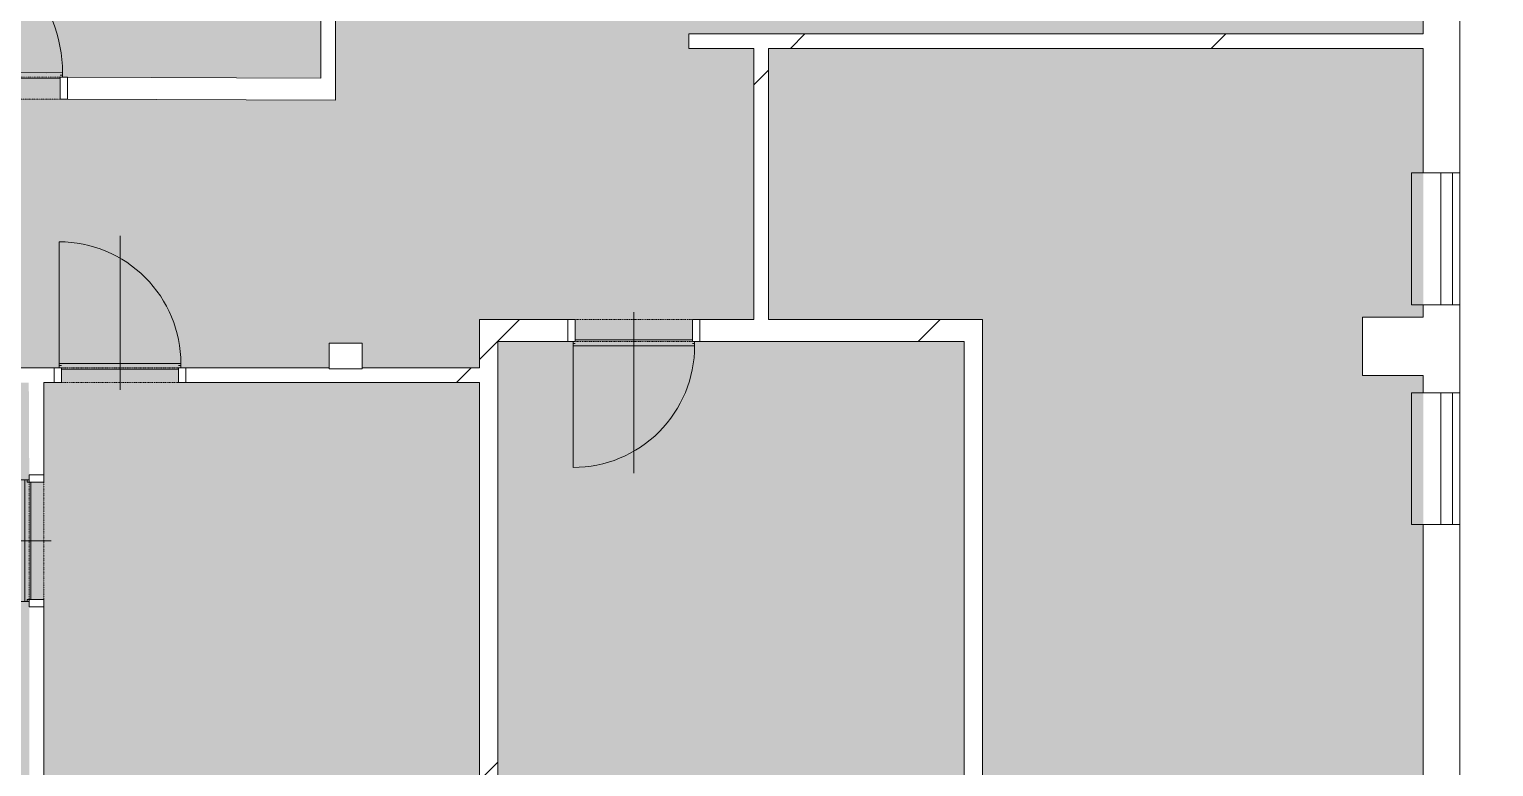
# Model space of a CAD drawing. Header units: millimetres. Extents: x 46521 to 262603, y -45352 to 20466.
# Drawn here: x 160396 to 170399, y -25434 to -20402 of the extents above; entities that cross this region are included whole.
import ezdxf

# ---------------------------------------------------------------- set-up
doc = ezdxf.new("R2010")
doc.units = ezdxf.units.MM
doc.linetypes.add('Čerchovaná se dvěma tečkami', pattern=[2.59, 1, -0.53, 0, -0.53, 0, -0.53])
for name, color, linetype, lineweight in [('A-DETL-GENF', 92, 'Continuous', 13), ('A-DETL-THIN', 151, 'Continuous', 13), ('A-DOOR', 31, 'Continuous', 13), ('A-DOOR-FRAM', 31, 'Continuous', 9), ('A-GENM', 13, 'Continuous', 13), ('A-GLAZ', 151, 'Continuous', 13), ('A-WALL', 113, 'Continuous', 13), ('A-WALL-PATT', 111, 'Continuous', 9), ('S-COLS', 52, 'Continuous', 13)]:
    doc.layers.add(name, color=color, linetype=linetype, lineweight=lineweight)
pattern_1 = [(44.99999999999995, (128653.1955600502, 0), (-7184.204896855316, 7184.204896855329), []), (44.99999999999995, (131526.8775187923, -2.501110429875553e-12), (-7184.204896855316, 7184.204896855329), []), (44.99999999999995, (137274.2414362765, -7.275957614183426e-12), (-4310.522938113185, 10057.88685559745), [4064, -2032, 67.056, -1964.944])]

# ---------------------------------------------------------------- blocks, each defined once
blk = doc.blocks.new('DVERE_1k_oblozka - DD03_01_800x1970_koupelna-V73-Mapka _ závislý 15')
at = {"layer": 'A-DOOR', "lineweight": 9}
for p, q in [((-8.243114524297823e-12, 102.852145539523), (-8.243114524297823e-12, -947.1478544624168)), ((-450.0000000000115, 52.85214553952363), (-400.0000000000073, 52.85214553952363)), ((-450.0000000000115, -47.14785446047636), (-450.0000000000115, 52.85214553952363)), ((-400.0000000000073, 52.85214553952363), (-400.0000000000073, -47.14785446047636)), ((400.0000000000272, 52.85214553952363), (449.9999999999949, 52.85214553952363)), ((400.0000000000272, -47.14785446047636), (400.0000000000272, 52.85214553952363)), ((449.9999999999949, 52.85214553952363), (449.9999999999949, -47.14785446047636)), ((-400.0000000000073, -47.14785446047636), (-450.0000000000115, -47.14785446047636)), ((-415.0000000000126, -47.14785446046244), (-415.0000000000126, -907.1478544614571)), ((-415.0000000000127, -62.14785446145674), (-400.0000000000072, -62.14785446145292)), ((-415.0000000000127, -77.1478544614576), (-415.0000000000127, -62.14785446145674)), ((414.9999999999925, -77.14785446145554), (-415.0000000000127, -77.1478544614576)), ((-400.0000000000072, -37.14785446145657), (399.9999999999926, -37.14785446145657)), ((-400.0000000000072, -62.14785446145292), (-400.0000000000072, -50.56093658062471)), ((304.9999999999924, -77.14785446145657), (-305.0000000000132, -77.14785446145657)), ((449.9999999999949, -47.14785446047636), (400.0000000000272, -47.14785446047636)), ((399.9999999999926, -50.56093658062614), (399.9999999999926, -62.14785446145559)), ((399.9999999999926, -62.14785446145559), (414.9999999999925, -62.14785446145535)), ((414.9999999999925, -77.1478544614507), (414.9999999999925, -47.14785446045946)), ((414.9999999999925, -62.14785446145535), (414.9999999999925, -77.14785446145554))]:
    blk.add_line(p, q, dxfattribs=at)
at = {"layer": 'A-DOOR', "linetype": 'Čerchovaná se dvěma tečkami', "lineweight": 9}
for p, q in [((-400.0000000000073, 52.85214553952363), (400.0000000000272, 52.85214553952363)), ((-400.0000000000073, -47.14785446143858), (400.0000000000272, -47.14785446143858))]:
    blk.add_line(p, q, dxfattribs=at)
at = {"layer": 'A-DOOR', "lineweight": 9}
blk.add_arc((-415.0000000000139, -77.1478544614507), 830.0000000000061, 269.9999999999997, 4.452776554048924e-14, dxfattribs=at)
at = {"layer": 'A-DOOR-FRAM'}
for p, q in [((-450.0000000000115, 52.8521455395237), (-400.0000000000073, 52.8521455395237)), ((-400.0000000000073, 52.85214553952363), (-400.0000000000073, -47.14785446143858)), ((400.0000000000272, -47.14785446143858), (400.0000000000272, 52.85214553952363)), ((449.9999999999949, 52.85214553952363), (400.0000000000272, 52.85214553952363)), ((-400.0000000000073, -47.14785446143858), (-450.0000000000115, -47.14785446143858)), ((400.0000000000272, -47.14785446143858), (449.9999999999949, -47.14785446143858))]:
    blk.add_line(p, q, dxfattribs=at)
blk = doc.blocks.new('DVERE_1k_oblozka - DD03_01_800x1970_koupelna-1549494-Mapka _ závislý 15')
at = {"layer": 'A-DOOR', "lineweight": 9}
for p, q in [((-8.243114524297823e-12, 127.8521455395238), (-8.243114524297823e-12, -972.1478544614405)), ((-450.0000000000115, 77.85214553952365), (-400.0000000000073, 77.85214553952365)), ((-450.0000000000115, -72.14785446047637), (-450.0000000000115, 77.85214553952365)), ((-400.0000000000073, 77.85214553952365), (-400.0000000000073, -72.14785446047637)), ((400.0000000000273, 77.85214553952363), (449.9999999999949, 77.85214553952363)), ((400.0000000000273, -72.14785446047637), (400.0000000000273, 77.85214553952363)), ((449.9999999999949, 77.85214553952363), (449.9999999999949, -72.14785446047637)), ((-400.0000000000073, -72.14785446047637), (-450.0000000000115, -72.14785446047637)), ((-415.0000000000126, -72.14785446046244), (-415.0000000000126, -932.1478544604811)), ((-415.0000000000139, -87.14785446047946), (-400.000000000007, -87.1478544604767)), ((-415.000000000014, -102.14785446048), (-415.0000000000139, -87.14785446047946)), ((-400.000000000007, -62.14785446048123), (399.9999999999911, -62.14785446048123)), ((449.9999999999949, -72.14785446047637), (400.0000000000273, -72.14785446047637)), ((399.9999999999911, -87.14785446047671), (414.9999999999928, -87.14785446047742)), ((414.9999999999928, -102.1478544604744), (414.9999999999928, -72.14785446045946)), ((414.9999999999928, -87.14785446047742), (414.9999999999928, -102.1478544604779)), ((414.9999999999928, -102.1478544604779), (-415.000000000014, -102.14785446048)), ((304.9999999999927, -102.147854460479), (-305.000000000013, -102.147854460479))]:
    blk.add_line(p, q, dxfattribs=at)
at = {"layer": 'A-DOOR', "linetype": 'Čerchovaná se dvěma tečkami', "lineweight": 9}
for p, q in [((-400.0000000000073, 77.85214553952363), (400.0000000000273, 77.85214553952363)), ((-400.0000000000073, -72.14785446046095), (400.0000000000273, -72.14785446046095))]:
    blk.add_line(p, q, dxfattribs=at)
at = {"layer": 'A-DOOR', "lineweight": 9}
blk.add_arc((-415.0000000000139, -102.1478544604744), 830.000000000006, 269.9999999999997, 4.452776554048924e-14, dxfattribs=at)
at = {"layer": 'A-DOOR-FRAM'}
for p, q in [((-450.0000000000115, 77.85214553952369), (-400.0000000000073, 77.85214553952369)), ((-400.0000000000073, 77.85214553952363), (-400.0000000000073, -72.14785446046095)), ((400.0000000000273, -72.14785446046095), (400.0000000000273, 77.85214553952363)), ((449.9999999999949, 77.85214553952363), (400.0000000000273, 77.85214553952363)), ((-400.0000000000073, -72.14785446046095), (-450.0000000000115, -72.14785446046095)), ((400.0000000000273, -72.14785446046095), (449.9999999999949, -72.14785446046095))]:
    blk.add_line(p, q, dxfattribs=at)
blk = doc.blocks.new('OKNO_1k_nadsvetlik - OKNO_1k_nadsvetlik_900 x 1850-V116-Mapka _ závislý 15')
at = {"layer": 'A-GLAZ', "lineweight": 9}
for p, q in [((-450.0000000000076, 126.0000000009682), (449.9999999999921, 126.0000000009653)), ((-450.0000000000077, 75.0000000009684), (-450.0000000000076, 126.0000000009682)), ((449.9999999999921, 126.0000000009653), (449.999999999992, 75.00000000096549)), ((449.999999999992, 75.00000000096549), (-450.0000000000077, 75.0000000009684)), ((-450.0000000000076, 75.0000000009684), (449.9999999999919, 75.00000000096549)), ((-450.0000000000079, -4.999999999031153), (-450.0000000000076, 75.0000000009684)), ((449.9999999999923, 75.00000000096549), (449.999999999992, -4.999999999034062)), ((449.9999999999916, -4.999999999034062), (-450.0000000000079, -4.999999999031153))]:
    blk.add_line(p, q, dxfattribs=at)
blk = doc.blocks.new('parapet s nosem_vnitní - parapet s nosem_vnitní-V80-Mapka _ závislý 15')
at = {"layer": 'A-GENM', "lineweight": 9}
for p, q in [((-449.9999999999999, -189.9999999999996), (-449.9999999999999, 0)), ((449.9999999999999, 0), (449.9999999999999, -189.9999999999996)), ((-449.9999999999999, -189.9999999999996), (-449.9999999999999, -199.9999999999995)), ((-449.9999999999324, -200.0000000000931), (450.0000000002096, -200.0000000000931)), ((-449.9999999999999, -199.9999999999995), (449.9999999999999, -199.9999999999995)), ((449.9999999999999, -199.9999999999995), (449.9999999999999, -189.9999999999995))]:
    blk.add_line(p, q, dxfattribs=at)
blk = doc.blocks.new('DVERE_1k_oblozka - DD03_01_900x1970_koupelna-1549503-Mapka _ závislý 15')
at = {"layer": 'A-DOOR', "lineweight": 9}
for p, q in [((-465.0000000000122, 72.14785446046244), (-465.0000000000122, 1032.147854460481)), ((-8.243114524297823e-12, -127.8521455395258), (-8.243114524297823e-12, 1072.147854460462)), ((464.9999999999919, 102.1478544604778), (-465.0000000000129, 102.1478544604801)), ((-465.0000000000129, 102.1478544604801), (-465.0000000000129, 87.14785446047927)), ((354.999999999992, 102.147854460479), (-355.0000000000119, 102.147854460479)), ((464.9999999999919, 87.14785446047765), (464.9999999999919, 102.1478544604778)), ((464.9999999999919, 102.1478544604759), (464.9999999999919, 72.14785446045943)), ((-450.0000000000065, 72.14785446047637), (-500.0000000000132, 72.14785446047637)), ((-500.0000000000132, 72.14785446047637), (-500.0000000000132, -77.85214553952365)), ((-465.0000000000129, 87.14785446047927), (-450.0000000000066, 87.14785446047536)), ((-450.0000000000065, -77.85214553952365), (-450.0000000000065, 72.14785446047637)), ((-450.0000000000066, 62.14785446048123), (449.9999999999913, 62.14785446048123)), ((449.9999999999914, 87.14785446047803), (464.9999999999919, 87.14785446047765)), ((499.9999999999962, 72.14785446047637), (450.0000000000258, 72.14785446047637)), ((450.0000000000258, 72.14785446047637), (450.0000000000258, -77.85214553952363)), ((499.9999999999962, -77.85214553952363), (499.9999999999962, 72.14785446047637)), ((-500.0000000000132, -77.85214553952365), (-450.0000000000065, -77.85214553952365)), ((450.0000000000258, -77.85214553952363), (499.9999999999962, -77.85214553952363))]:
    blk.add_line(p, q, dxfattribs=at)
at = {"layer": 'A-DOOR', "linetype": 'Čerchovaná se dvěma tečkami', "lineweight": 9}
for p, q in [((-450.0000000000065, 72.14785446046095), (450.0000000000258, 72.14785446046095)), ((-450.0000000000065, -77.85214553952363), (450.0000000000258, -77.85214553952363))]:
    blk.add_line(p, q, dxfattribs=at)
at = {"layer": 'A-DOOR', "lineweight": 9}
blk.add_arc((-465.0000000000137, 102.1478544604759), 930.0000000000063, 359.9999999999996, 89.99999999999994, dxfattribs=at)
at = {"layer": 'A-DOOR-FRAM'}
for p, q in [((-450.0000000000065, 72.14785446046095), (-500.0000000000107, 72.14785446046095)), ((-450.0000000000065, -77.85214553952363), (-450.0000000000065, 72.14785446046095)), ((450.0000000000258, 72.14785446046095), (450.0000000000258, -77.85214553952363)), ((450.0000000000258, 72.14785446046095), (499.9999999999938, 72.14785446046095)), ((-500.0000000000107, -77.85214553952369), (-450.0000000000065, -77.85214553952369)), ((499.9999999999938, -77.85214553952363), (450.0000000000258, -77.85214553952363))]:
    blk.add_line(p, q, dxfattribs=at)
blk = doc.blocks.new('DVERE_1k_oblozka - DD03_01_800x1970_koupelna-1549498-Mapka _ závislý 15')
at = {"layer": 'A-DOOR', "lineweight": 9}
for p, q in [((-415.0000000000126, 47.14785446046244), (-415.0000000000126, 907.1478544614571)), ((-8.243114524297823e-12, -102.852145539523), (-8.243114524297823e-12, 947.1478544624168)), ((-400.0000000000073, 47.14785446047636), (-450.0000000000115, 47.14785446047636)), ((-450.0000000000115, 47.14785446047636), (-450.0000000000115, -52.85214553952363)), ((414.9999999999925, 77.14785446145554), (-415.0000000000127, 77.1478544614576)), ((-415.0000000000127, 77.1478544614576), (-415.0000000000127, 62.14785446145674)), ((-415.0000000000127, 62.14785446145674), (-400.0000000000072, 62.14785446145292)), ((-400.0000000000073, -52.85214553952363), (-400.0000000000073, 47.14785446047636)), ((-400.0000000000072, 37.14785446145657), (399.9999999999926, 37.14785446145657)), ((304.9999999999924, 77.14785446145657), (-305.0000000000132, 77.14785446145657)), ((399.9999999999926, 62.14785446145559), (414.9999999999925, 62.14785446145535)), ((449.9999999999949, 47.14785446047636), (400.0000000000272, 47.14785446047636)), ((400.0000000000272, 47.14785446047636), (400.0000000000272, -52.85214553952363)), ((414.9999999999925, 62.14785446145535), (414.9999999999925, 77.14785446145554)), ((414.9999999999925, 77.1478544614507), (414.9999999999925, 47.14785446045946)), ((449.9999999999949, -52.85214553952363), (449.9999999999949, 47.14785446047636)), ((-450.0000000000115, -52.85214553952363), (-400.0000000000073, -52.85214553952363)), ((400.0000000000272, -52.85214553952363), (449.9999999999949, -52.85214553952363))]:
    blk.add_line(p, q, dxfattribs=at)
at = {"layer": 'A-DOOR', "linetype": 'Čerchovaná se dvěma tečkami', "lineweight": 9}
for p, q in [((-400.0000000000073, 47.14785446143858), (400.0000000000272, 47.14785446143858)), ((-400.0000000000073, -52.85214553952363), (400.0000000000272, -52.85214553952363))]:
    blk.add_line(p, q, dxfattribs=at)
at = {"layer": 'A-DOOR', "lineweight": 9}
blk.add_arc((-415.0000000000139, 77.1478544614507), 830.0000000000074, 359.9999999999996, 89.99999999999994, dxfattribs=at)
at = {"layer": 'A-DOOR-FRAM'}
for p, q in [((-400.0000000000073, 47.14785446143858), (-450.0000000000115, 47.14785446143858)), ((-400.0000000000073, -52.85214553952363), (-400.0000000000073, 47.14785446143858)), ((400.0000000000272, 47.14785446143858), (400.0000000000272, -52.85214553952363)), ((400.0000000000272, 47.14785446143858), (449.9999999999949, 47.14785446143858)), ((-450.0000000000115, -52.8521455395237), (-400.0000000000073, -52.8521455395237)), ((449.9999999999949, -52.85214553952363), (400.0000000000272, -52.85214553952363))]:
    blk.add_line(p, q, dxfattribs=at)
blk = doc.blocks.new('Betonový pravoúhlý sloup - 170 x 230mm-1927147-Mapka _ závislý 15')
at = {"layer": 'S-COLS', "lineweight": 9}
h = blk.add_hatch(dxfattribs=at)
h.set_pattern_fill('FP_83', color=256, style=0, pattern_type=2)
h.set_pattern_definition([(135, (-22632.272, -33903.288), (-7184.204896855324, -7184.204896855323), []), (135, (-22632.272, -31029.606), (-7184.204896855324, -7184.204896855323), []), (135, (-22632.272, -25282.242), (-10057.88685559745, -4310.522938113194), [4064, -2032, 67.056, -1964.944])])
h.paths.add_polyline_path([(-87.49999999976353, -112.4999999997752), (87.50000000031797, -112.4999999997752), (87.50000000031797, 112.4999999997752), (-87.49999999976353, 112.4999999997752)])
for p, q in [((87.49999999999983, 112.5), (-87.50000000000014, 112.5)), ((-87.50000000000014, 112.5), (-87.50000000000014, -112.4999999999999)), ((87.49999999999983, -112.4999999999999), (87.49999999999983, 112.5)), ((-87.50000000000014, -112.4999999999999), (87.49999999999983, -112.4999999999999))]:
    blk.add_line(p, q, dxfattribs=at)

msp = doc.modelspace()

# ---------------------------------------------------------------- hatches: boundary and pattern name
at = {"layer": 'A-DETL-GENF', "lineweight": 9}
h = msp.add_hatch(color=1, dxfattribs=at)
h.paths.add_polyline_path([(127367.7852682724, -28962.33808292746), (127367.7852682724, -27933.80745701785), (127197.7852682725, -27933.80745701785), (127197.7852682725, -28962.33808292746)])
h.paths.add_polyline_path([(139722.7852682723, -28962.33808292746), (139722.7852682723, -27933.80745701812), (133462.7852682725, -27933.80745701812), (133462.7852682725, -27115.52567511887), (133602.7852682721, -27115.52567511887), (133602.7852682721, -26157.52567511912), (127447.7852682724, -26157.52567511912), (127447.7852682724, -27299.99999999996), (127902.7852682722, -27299.99999999996), (127902.7852682722, -27933.80745701785), (127617.7852682722, -27933.80745701785), (127617.7852682722, -28962.33808292746), (135744.6514298184, -28962.33808292746)])
h.paths.add_polyline_path([(145412.5391093576, -28962.33808292746), (145412.5391093576, -27933.80745701812), (140022.7852682724, -27933.80745701812), (140022.7852682724, -28962.33808292746), (143960.7910787601, -28962.33808292746)])
h.paths.add_polyline_path([(173695.2877640305, -17205.76203952954), (173695.2877640305, -17200.76203952959), (173395.2877640304, -17205.76203952954)])
h.paths.add_polyline_path([(171007.2877640303, -17205.76203952954), (171007.2877640303, -17520.76203952966), (170687.2877640306, -17520.76203952966), (170687.2877640306, -17205.76203952954)])
h.paths.add_polyline_path([(168132.7124709651, -10581.49809693276), (168132.7124709651, -10577.09508239218), (167732.7124709651, -10577.09508239218)])
h.paths.add_polyline_path([(155257.9830960548, -28812.50298952008), (157501.9514446478, -28812.50298952008), (157501.9514446478, -28417.50298952012), (157901.9514446477, -28417.50298952012), (157901.9514446477, -28812.50298952008), (160396.4834587636, -28812.50298952008), (160396.4834587636, -24292.50298952014), (160496.4834587636, -24292.50298952014), (160496.4834587636, -28812.50298952008), (163496.4834587633, -28812.50298952008), (163496.4834587633, -28277.50298952022), (163596.4834587637, -28277.50298952022), (163596.4834587637, -27406.73695589922), (163471.4834587633, -27406.73695589922), (163471.4834587633, -22812.50298952034), (161416.4834587635, -22812.50298952034), (161416.4834587635, -22712.50298952029), (162443.9834587639, -22712.50298952029), (162443.9834587639, -22544.77228773119), (162668.9834587634, -22544.77228773119), (162668.9834587634, -22712.50298952029), (163471.4834587633, -22712.50298952029), (163471.4834587633, -22382.27228773111), (164125.7632492191, -22382.27228773111), (164125.7632492191, -22532.27228773118), (163596.4834587637, -22532.27228773118), (163596.4834587637, -27156.7369558991), (166781.4834587637, -27156.7369558991), (166781.4834587637, -22532.27228773118), (164925.7632492186, -22532.27228773118), (164925.7632492186, -22382.27228773111), (165345.7632492189, -22382.27228773111), (165345.7632492189, -20532.27228773108), (164901.7847680118, -20532.27228773108), (164901.7847680118, -20432.27228773104), (169916.784768012, -20432.27228773104), (169916.784768012, -19232.27228773131), (169556.7847680119, -19232.27228773131), (169556.7847680119, -19132.27228773099), (170166.7847680118, -19132.27228773099), (170166.7847680118, -19579.61906238324), (172306.7847680118, -19579.61906238324), (172306.7847680118, -19829.61906238308), (173106.7847680117, -19829.61906238308), (173106.7847680117, -19579.61906238324), (175246.7847680119, -19579.61906238324), (175246.7847680119, -19829.61906238308), (176146.7847680118, -19829.61906238308), (176146.7847680118, -19579.61906238324), (177390.2877640306, -19579.61906238324), (177390.2877640306, -17452.40637116136), (177011.9543827691, -17455.70790780398), (177009.7732232848, -17205.76203952954), (176442.7877640306, -17205.76203952954), (176442.7877640306, -17500.76203952959), (176142.7877640304, -17500.76203952959), (176142.7877640304, -17205.76203952954), (173695.2877640305, -17205.76203952954), (173695.2877640305, -17500.76203952959), (173395.2877640304, -17500.76203952959), (173395.2877640304, -17205.76203952954), (170121.7847680121, -17205.76203952954), (170121.7847680121, -17957.10222622796), (168290.6300415454, -17957.10222622796), (168290.6300415454, -17269.72468493755), (167152.7124709652, -17269.72468493755), (167152.7124709652, -17944.72468493758), (167052.7124709652, -17944.72468493758), (167052.7124709652, -17169.7246849375), (167582.7124709651, -17169.7246849375), (167582.7124709651, -13702.09508239225), (167732.7124709651, -13702.09508239225), (167732.7124709651, -16585.76203952961), (168132.7124709651, -16585.76203952961), (168132.7124709651, -16955.76203952956), (169444.8995458204, -16955.76203952956), (169383.4435573897, -12682.42484633946), (168502.7219554545, -12686.34794024625), (168502.2508241579, -12586.58517853175), (169402.790113605, -12582.33236680508), (169383.4435573897, -10573.02474695985), (168132.7124709651, -10584.20798399497), (168132.7124709651, -10977.09508239223), (167732.7124709651, -10977.09508239223), (167732.7124709651, -12590.21933616471), (167902.2646412403, -12590.92771365203), (167902.257514695, -12689.41977198637), (167732.7124709651, -12690.92882875379), (167732.7124709651, -12902.09508239216), (167582.7124709651, -12902.09508239216), (167582.7124709651, -12690.92882875379), (167193.5242093074, -12690.92882875379), (167193.0606424617, -12592.76785087317), (167582.7124709651, -12590.21933616471), (167582.7124709651, -10585.22419164315), (167412.5286009918, -10577.09508239218), (167411.3720602261, -10406.38084388323), (167361.275908625, -10392.35750014669), (167360.8989882534, -10372.09508239214), (165711.1007720404, -10372.09508239214), (165710.9368518092, -10417.90081231139), (165661.4122185435, -10418.23632771858), (165662.6316397378, -10598.2321971497), (165231.8154612721, -10622.09508239226), (165263.6137139837, -12601.87969598591), (165717.0798140126, -12599.73819480932), (165717.5520604044, -12699.73707971986), (165263.6137139837, -12701.88081108781), (165333.4886180845, -17272.09508239217), (163868.4032113479, -17272.09508239217), (163868.4032113479, -17972.09508239222), (163458.4032113479, -17972.09508239222), (163458.4032113479, -17272.09508239217), (163368.4032113477, -17272.09508239217), (163368.4032113477, -17172.09508239226), (165231.9480111396, -17172.09508239226), (165131.4939448739, -10601.83050506856), (162140.2877640305, -10622.09508239226), (162140.2877640305, -11022.09508239217), (161740.2877640305, -11022.09508239217), (161740.2877640305, -16631.14645044188), (162160.2877640302, -16631.14645044188), (162160.2877640302, -17172.09508239226), (162568.4032113479, -17172.09508239226), (162568.4032113479, -17272.09508239217), (162488.4032113482, -17272.09508239217), (162488.4032113482, -20886.63371930596), (160607.7589176145, -20879.36330190367), (160608.3546389014, -20729.16591109227), (162388.4032113479, -20729.3644848544), (162388.4032113479, -17272.09508239217), (161740.2877640305, -17272.09508239217), (161740.2877640305, -17584.70535084454), (157923.4032113482, -17584.70535084454), (157923.4032113482, -20718.50260886308), (159708.3617366067, -20725.39300960733), (159707.7660153194, -20875.59040041873), (156716.9048582674, -20863.71217568979), (156717.5005795846, -20713.71335864052), (157823.4032113478, -20713.91193240293), (157823.4032113478, -17584.70535084454), (154599.3417229205, -17584.70535084454), (154599.3417229205, -20705.30107682956), (155817.5076772596, -20710.13903091799), (155816.9119559424, -20860.13784796725), (154299.3417229204, -20854.11080781951), (154299.3417229204, -20036.27711889456), (153666.8417229206, -20036.27711889456), (153666.8417229206, -20245.47789239911), (153386.6558994914, -20235.69358784431), (153390.1458491613, -20135.75450514234), (153566.8417229208, -20135.75450514234), (153566.8417229208, -19936.27711889451), (154499.3417229207, -19936.27711889451), (154499.3417229207, -17584.70535084454), (151963.4849482549, -17584.70535084454), (151963.4849482549, -18746.27711889454), (152445.6914188, -18746.27711889454), (152409.8433431388, -20101.52158729716), (152590.6331875462, -20107.83490778019), (152587.143237876, -20207.77399048215), (151910.6966967459, -20184.15195674594), (151946.0853218484, -18846.27711889444), (151679.3417229208, -18846.27711889444), (151679.3417229208, -18746.27711889454), (151863.4849482552, -18746.27711889454), (151863.4849482552, -16829.64814265695), (150153.484948255, -16829.64814265695), (150153.484948255, -18186.27711889453), (150784.6474839821, -18186.27711889453), (150784.6474839821, -18746.27711889454), (151079.3417229205, -18746.27711889454), (151079.3417229205, -18846.27711889444), (150784.6474839821, -18846.27711889444), (150784.6474839821, -19546.27711889449), (148182.5662353171, -19546.27711889449), (148182.5662353171, -15711.90765850551), (148282.5662353172, -15711.90765850551), (148282.5662353172, -16229.64814265695), (149312.5662353173, -16229.64814265695), (149312.5662353173, -15869.64814265689), (149412.5662353171, -15869.64814265689), (149412.5662353171, -16679.64814265688), (151453.4849482548, -16679.64814265688), (151453.4849482548, -15947.1481426569), (150510.0662353172, -15947.1481426569), (150510.0662353172, -15711.90765850551), (150610.066235317, -15711.90765850551), (150610.066235317, -15847.14814265699), (151553.4849482551, -15852.61121417357), (151553.4849482551, -16679.64814265688), (151863.4849482552, -16679.64814265688), (151863.4849482552, -15010.13611155115), (150610.066235317, -15010.13611155115), (150610.066235317, -15111.90765850537), (150510.0662353172, -15111.90765850537), (150510.0662353172, -15010.13611155115), (148282.5662353172, -15010.13611155115), (148282.5662353172, -15111.90765850537), (148182.5662353171, -15111.90765850537), (148182.5662353171, -14801.90765850548), (148282.5662353172, -14801.90765850548), (148282.5662353172, -14910.13611155111), (150510.0662353172, -14910.13611155111), (150510.0662353172, -14700.13611155126), (150610.066235317, -14717.18029651746), (150610.066235317, -14910.13611155111), (151863.4849482552, -14910.13611155111), (151863.4849482552, -13920.13611155123), (150610.066235317, -13920.13611155123), (150610.066235317, -14100.13611155112), (150510.0662353172, -14100.13611155112), (150510.0662353172, -13920.13611155123), (148282.5662353172, -13920.13611155123), (148282.5662353172, -14201.9076585052), (148182.5662353171, -14201.9076585052), (148182.5662353171, -11677.49182426544), (146845.652130713, -11677.49182426544), (146845.652130713, -18362.49182426539), (146895.652130713, -18362.49182426539), (146895.652130713, -19013.27550518715), (146510.4072627423, -19013.27550518715), (146510.4072627423, -18913.27550518724), (146745.6521307132, -18913.27550518724), (146745.6521307132, -18362.49182426539), (146695.6521307132, -18343.2755051872), (146690.4784992373, -16403.27550518729), (145815.2817892744, -16403.27550518729), (145815.2817892744, -16443.27550518715), (145480.6521307133, -16443.27550518715), (145480.6521307133, -18243.27550518715), (145560.652130713, -18243.27550518715), (145560.652130713, -18913.27550518724), (145710.4072627425, -18913.27550518724), (145710.4072627425, -19013.27550518715), (144688.4767489072, -19013.27550518715), (144688.4767489072, -18913.27550518724), (145460.6521307133, -18913.27550518724), (145460.6521307133, -18343.2755051872), (145380.652130713, -18343.2755051872), (145380.652130713, -16443.27550518715), (142638.4767489071, -16443.27550518715), (142638.4767489071, -18913.27550518724), (143988.4767489072, -18913.27550518724), (143988.4767489072, -19013.27550518715), (142638.4767489071, -19013.27550518715), (142638.4767489071, -19651.76102903782), (141488.9909459591, -19656.12117920807), (141488.9909459591, -19506.12010012374), (142188.4767489069, -19503.46685887867), (142188.4767489069, -19143.27550518715), (142488.476748907, -19143.27550518715), (142488.476748907, -16443.27550518715), (139885.2817892745, -16443.27550518715), (139885.2817892745, -16843.27550518719), (139485.2817892743, -16843.27550518719), (139485.2817892743, -16443.27550518715), (138122.6250306764, -16443.27550518715), (138122.6250306764, -19518.88916684942), (140688.4284548721, -19509.3463963937), (140688.4277354852, -19659.15782029496), (137273.1688365199, -19671.92268659867), (137272.6005903581, -19522.1134208579), (138022.6250306767, -19518.88916684942), (138022.6250306767, -16443.27550518715), (133910.2817892742, -16443.27550518715), (133910.2817892742, -19534.86713634964), (136472.6070648196, -19525.33755896737), (136473.1753109813, -19675.14682470786), (133810.2817892745, -19685.24752852846), (133810.2817892745, -16843.27550518719), (133475.2817892744, -16843.27550518719), (133475.2817892744, -16143.27550518714), (134746.0028625626, -16140.20171848438), (134746.0028625626, -15478.27550518714), (135086.0028625626, -15478.27550518714), (135086.0028625626, -9996.212527236607), (134676.0028625628, -9996.212527236607), (134676.0028625628, -9446.212527236627), (135086.0028625626, -9446.212527236627), (135086.0028625626, -6966.212527236637), (134656.0028625627, -6966.212527236637), (134656.0028625627, -6451.212527236563), (135086.0028625626, -6451.212527236563), (135086.0028625626, -3625.000000000025), (134396.0028625627, -3625.000000000025), (134396.0028625627, -3525.000000000117), (135086.0028625626, -3525.000000000117), (135086.0028625626, -886.7841040557935), (134553.1796058129, -886.7841040557935), (134553.1796058129, -431.7841040559142), (129101.0028625627, -431.7841040559142), (129101.0028625627, -871.7841040558142), (128666.0028625626, -890.8967779013227), (128666.0028625626, -6443.173349550002), (129086.0028625628, -6443.173349550002), (129086.0028625628, -6963.173349550161), (128666.0028625626, -6963.173349550161), (128666.0028625626, -9240.177855590982), (133259.3884970271, -9183.551047753686), (133259.3884970271, -5994.952027265303), (133348.8367199147, -5994.65603549359), (133363.0064602693, -10326.72836432247), (133263.1724611107, -10327.05872351059), (133259.3884970271, -9283.558646323236), (129101.0028625627, -9340.185454160672), (129101.0028625627, -9908.173349550203), (128666.0028625626, -9908.173349550203), (128666.0028625626, -14261.0210949776), (133275.9861688297, -14199.33996319145), (133265.9851679506, -11127.0537960303), (133365.8191671093, -11126.72343684218), (133375.9867163304, -14299.34853785764), (131969.0262987372, -14319.083430163), (131969.0262987372, -14534.86120422639), (131869.0262987369, -14534.86120422639), (131869.0262987369, -14319.083430163), (128311.0028625628, -14376.78410405595), (128311.0028625628, -15446.93561920751), (128335.0028625626, -15451.78410405603), (128336.0028625628, -15451.78410405603), (129121.0028625628, -15451.78410405603), (129121.0028625628, -16129.99154358791), (131414.0872566677, -16129.99154358791), (131414.0872566677, -15402.3698924371), (131969.0262987372, -15402.3698924371), (131959.0872566675, -20050.00000000019), (131809.0872566677, -20050.00000000019), (131809.0872566677, -16429.99154358805), (127862.7852682724, -16429.99154358805), (127862.7852682724, -16830.00000000016), (127447.7852682724, -16830.00000000016), (127447.7852682724, -21265.00000000003), (131809.0872566677, -21265.00000000003), (131809.0872566677, -20850.00000000028), (131959.0872566675, -20850.00000000028), (131959.0872566675, -21265.00000000003), (132302.7852682724, -21265.00000000003), (132302.7852682724, -21415.00000000011), (130652.1740578855, -21415.00000000011), (130652.1740578855, -21574.95886033056), (130552.1740578858, -21574.95886033056), (130552.1740578858, -21415.00000000011), (127862.7852682724, -21415.00000000011), (127862.7852682724, -21665.00000000022), (127447.7852682724, -21665.00000000022), (127467.3886168043, -25857.52567511898), (130552.1740578858, -25857.52567511898), (130552.1740578858, -22374.95886033065), (130652.1740578855, -22374.95886033065), (130652.1740578855, -25857.52567511898), (133802.7852682722, -25857.52567511898), (133802.7852682725, -21415.00000000011), (133102.7852682722, -21415.00000000011), (133102.7852682722, -21265.00000000003), (133902.7852682723, -21265.00000000003), (133902.7852682723, -21571.70534071304), (135324.2102868471, -21563.18569591023), (135324.8295714342, -21662.8731592765), (133902.7852682723, -21671.707270304), (133902.7852682723, -27683.80745701801), (136902.7852682723, -27683.80745701801), (136902.7852682723, -21653.07048590625), (136124.7841113923, -21653.07048590625), (136124.1929208445, -21557.90537555287), (138404.1489270185, -21543.74169271165), (138404.1489270185, -21643.74362230289), (137002.7852682723, -21653.07048590625), (137002.7852682723, -27683.80745701801), (139802.7852682722, -27683.80745701801), (139802.7852682722, -24224.31280394932), (139902.7852682723, -24224.31280394932), (139902.7852682723, -27683.80745701801), (142702.7852682722, -27683.80745701801), (142702.7852682722, -21617.03936940397), (139902.7852682723, -21635.05492765524), (139902.7852682723, -23424.31280394922), (139802.7852682722, -23424.31280394922), (139802.7852682722, -21635.05492765524), (139204.7277662183, -21634.4337015085), (139204.7547047479, -21538.76812028934), (139520.9886871282, -21529.76580245441), (139520.9886871282, -21211.95522609128), (140020.9886871287, -21211.95522609128), (140020.9886871287, -21533.69746137336), (145462.539109358, -21499.89312737061), (145462.539109358, -20299.37155057995), (145562.5391093577, -20299.37155057995), (145562.5391093577, -22382.53843404211), (151605.6816784262, -22382.53843404211), (151605.6816784262, -21322.50298952009), (151525.6816784262, -21322.50298952009), (151525.6816784262, -21222.50298952004), (151955.6816784261, -21222.50298952004), (151955.6816784261, -22712.50298952001), (152199.6474839821, -22712.50298952001), (152176.9307277015, -22812.50298952006), (151605.6816784262, -22812.50298952006), (151605.6816784262, -28812.50298952008), (154699.6474839824, -28812.50298952008), (154699.6474839824, -22812.50298952034), (152999.6474839819, -22812.50298952006), (152999.6474839819, -22712.50298952001), (155819.6474839822, -22712.50298952001), (155819.6474839822, -22812.50298952034), (154799.6474839822, -22812.50298952034), (154799.6474839822, -28812.50298952008)])
h.paths.add_polyline_path([(142802.7852682725, -27683.80745701801), (145499.647483982, -27683.80745701801), (145499.647483982, -27206.5699985148), (145899.6474839819, -27206.5699985148), (145899.6474839819, -24439.37155057977), (145462.539109358, -24439.37155057977), (145462.539109358, -21599.89505696517), (142802.7852682725, -21617.03936940397), (142802.7852682725, -26071.48947307913)])
h.paths.add_polyline_path([(169916.784768012, -27156.7369558991), (169916.784768012, -22765.76203952966), (169501.784768012, -22765.76203952966), (169501.784768012, -22365.76203952948), (169916.784768012, -22365.76203952948), (169916.784768012, -20532.27228773108), (165445.7632492187, -20532.27228773108), (165445.7632492187, -22382.27228773111), (166906.4834587635, -22382.27228773111), (166906.4834587635, -27156.7369558991), (168609.210025585, -27156.7369558991)])
h.paths.add_polyline_path([(150664.6474839823, -25319.37155057985), (150679.6474839824, -25069.37155058001), (151255.6816784263, -25069.37155058001), (151255.6816784263, -22712.50298952001), (151605.6816784262, -22712.50298952001), (151605.6816784262, -22482.53843404216), (145562.5391093577, -22482.53843404216), (145562.5391093577, -24339.37155057973), (146149.6474839823, -24339.37155057973), (146149.6474839823, -25069.37155058001), (146689.6474839821, -25069.37155058001), (146689.6474839821, -25319.37155057985), (147589.6474839823, -25319.37155057985), (147589.6474839823, -25069.37155058001), (149779.6474839823, -25069.37155058001), (149779.6474839823, -25319.37155057985)])
h.paths.add_polyline_path([(160496.4834587636, -23492.50298952004), (160396.4834587636, -23492.50298952004), (160393.0703766433, -22812.50298952034), (159196.4834587636, -22812.50298952034), (159196.4834587636, -23462.50298952009), (159096.4834587635, -23462.50298952009), (159096.4834587635, -22812.50298952034), (159046.4834587635, -22812.50298952034), (159046.4834587635, -22712.50298952001), (160616.4834587637, -22712.50298952029), (160616.4834587637, -22812.50298952034), (160496.4834587636, -22812.50298952034), (160496.4834587636, -23442.5029895203)])
h.paths.add_polyline_path([(158196.4834587634, -22812.50298952034), (156619.647483982, -22812.50298952034), (156619.647483982, -22712.50298952001), (157432.1474839821, -22712.50298952001), (157432.1474839821, -22362.50298952013), (157932.1474839821, -22362.50298952013), (157932.1474839821, -22712.50298952001), (158246.4834587637, -22712.50298952001), (158246.4834587637, -22812.50298952034)])
h.paths.add_polyline_path([(150925.6816784262, -21322.50298952009), (146640.6816784263, -21322.50298952009), (146640.6816784263, -21222.50298952004), (150925.6816784262, -21222.50298952004)])
h.paths.add_polyline_path([(152309.9006827621, -20098.03151269192), (152343.0113039577, -18846.27711889444), (152046.1202994855, -18846.27711889444), (152013.2836641029, -20087.67341815612), (152176.9307277015, -20093.38809954195)])
h.paths.add_polyline_path([(148282.5662353172, -19446.27711889445), (149384.6474839821, -19446.27711889445), (149384.6474839821, -19286.27711889476), (149484.6474839821, -19286.27711889476), (149484.6474839821, -19446.27711889445), (150684.6474839821, -19446.27711889445), (150684.6474839821, -18286.27711889457), (149484.6474839821, -18286.27711889457), (149484.6474839821, -18686.27711889448), (149384.6474839821, -18686.27711889448), (149384.6474839821, -18286.27711889457), (148282.5662353172, -18286.27711889457), (148282.5662353172, -19356.27711889457)])
h.paths.add_polyline_path([(168089.4073113741, -19232.27228773103), (165261.7847680118, -19232.27228773103), (165261.7847680118, -19132.27228773099), (168756.7847680121, -19132.27228773099), (168756.7847680121, -19232.27228773103), (168390.6300415451, -19232.27228773103)])
h.paths.add_polyline_path([(149853.4849482549, -18186.27711889453), (149853.4849482549, -16779.64814265693), (149312.5662353173, -16779.64814265693), (149312.5662353173, -16329.648142657), (148282.5662353172, -16329.648142657), (148282.5662353172, -18186.27711889453), (149484.6474839821, -18186.27711889453)])
h.paths.add_polyline_path([(168609.210025585, -17857.10222622805), (170021.784768012, -17857.10222622805), (170021.784768012, -17205.76203952954), (168390.6300415451, -17205.76203952954), (168390.6300415451, -17857.10222622805)])
h.paths.add_polyline_path([(152278.4849482552, -17334.70535084443), (152278.4849482552, -4240.922062289133), (152213.484948255, -4240.922062289133), (152213.484948255, -11625.821825611), (152113.484948255, -11605.82182561107), (151863.4849482552, -11605.82182561107), (151863.4849482552, -11479.23171178331), (149480.255175491, -11479.23171178331), (149480.255175491, -11379.2317117834), (151863.4849482552, -11379.2317117834), (151863.4849482552, -10845.8218256111), (151817.8072980985, -10845.8218256111), (151817.8072980985, -10445.8218256112), (151863.4849482552, -10445.8218256112), (151863.4849482552, -4240.922062289133), (145455.9365914923, -4240.922062289133), (145455.9365914923, -16143.27550518728), (145815.2817892744, -16143.27550518728), (145815.2817892744, -16253.27550518722), (146695.6521307132, -16253.27550518722), (146695.6521307132, -11527.49182426551), (148182.5662353171, -11527.49182426551), (148182.5662353171, -11379.2317117834), (148680.2551754912, -11379.2317117834), (148680.2551754912, -11479.23171178331), (148282.5662353172, -11479.23171178331), (148282.5662353172, -13770.13611155116), (151863.4849482552, -13770.13611155116), (151863.4849482552, -12505.82182561107), (152176.9307277015, -12490.05268938724), (152213.484948255, -12480.82182561106), (152213.484948255, -17334.70535084443)])
h.paths.add_polyline_path([(176142.7877640304, -17205.76203952954), (176449.4847275622, -17200.76203952959), (176442.7877640306, -17200.76203952959), (176142.7877640304, -17200.76203952959)])
h.paths.add_polyline_path([(170166.7847680118, -16955.76203952956), (170765.2877640306, -16955.76203952956), (170765.2877640306, -16555.76203952965), (171165.2877640305, -16555.76203952965), (171181.4699316092, -16955.76203952956), (176740.2877640306, -16955.76203952956), (176740.2877640306, -16583.64645044183), (177140.2877640302, -16583.64645044183), (177140.2877640302, -10920.4743175645), (176740.2877640306, -10920.4743175645), (176740.2877640306, -10523.18420462639), (171153.333960326, -10564.90135116716), (171153.3077629369, -11196.37375172955), (171059.1811343124, -11196.3193717478), (171056.917884383, -10951.69638066429), (170735.9447492246, -10951.69638066429), (170733.3174009328, -10563.87973279973), (170582.5187374975, -10564.90135116716), (170581.2993163035, -10384.90548173618), (169481.3245586738, -10392.35750014628), (169468.2478441673, -10932.64853577543), (169486.7677246244, -10917.78692632847), (169513.0499833997, -13547.39497433893), (171080.5639281007, -13507.4750714801), (171080.5639281007, -11997.08101610815), (171166.5952505034, -11997.21029379738), (171165.2877640305, -13605.34983137585), (169513.0499833997, -13647.42739752799), (169544.9041810833, -16955.76203952956), (170121.7847680121, -16955.76203952956)])
h.paths.add_polyline_path([(145105.9365914924, -16143.27550518728), (145105.9365914924, -16139.99154358794), (143960.7910787601, -16143.27550518728)])
h.paths.add_polyline_path([(131959.0872566675, -15384.86120422651), (131869.0262987369, -15384.86120422651), (131869.0872566679, -15334.86120422649), (131969.0262987372, -15334.86120422649), (131969.0262987372, -15384.86120422651)])
h.paths.add_polyline_path([(133246.1900139161, -5194.991322161862), (133240.6638707018, -3525.000000000117), (133596.0028625629, -3525.000000000117), (133596.0028625629, -3625.000000000025), (133340.9953267011, -3625.000000000025), (133340.9953267011, -5194.677603324516)])
at = {"layer": 'A-WALL-PATT'}
h = msp.add_hatch(dxfattribs=at)
h.set_pattern_fill('FP_30', color=256, angle=44.99999999999996, style=0, pattern_type=2)
h.set_pattern_definition(pattern_1)
h.paths.add_polyline_path([(162488.4032113482, -20886.63371930596), (162488.4032113482, -17272.09508239217), (162388.4032113479, -17272.09508239217), (162388.4032113479, -20886.23656864918)])
h = msp.add_hatch(dxfattribs=at)
h.set_pattern_fill('FP_30', color=256, angle=44.99999999999996, style=0, pattern_type=2)
h.set_pattern_definition(pattern_1)
h.paths.add_polyline_path([(170041.7847680118, -29062.5029895202), (170166.7847680118, -29062.5029895202), (170166.7847680118, -23782.27228773121), (169916.784768012, -23782.27228773121), (169916.784768012, -28767.66830485058), (170041.7847680118, -28767.66830485058)])
h.paths.add_polyline_path([(169921.4105835381, -22882.27228773107), (170166.7847680118, -22882.27228773107), (170166.7847680118, -22282.27228773107), (169916.784768012, -22282.27228773107), (169916.784768012, -22882.27228773107)])
h.paths.add_polyline_path([(170116.7847680129, -21382.2722877312), (170166.7847680118, -21382.2722877312), (170166.7847680118, -19232.27228773131), (169916.784768012, -19232.27228773131), (169916.784768012, -21382.2722877312), (170036.7847680127, -21382.2722877312)])
h = msp.add_hatch(dxfattribs=at)
h.set_pattern_fill('FP_30', color=256, angle=44.99999999999996, style=0, pattern_type=2)
h.set_pattern_definition(pattern_1)
h.paths.add_polyline_path([(169916.784768012, -20532.27228773108), (169916.784768012, -20432.27228773104), (164901.7847680118, -20432.27228773104), (164901.7847680118, -20532.27228773108), (168609.210025585, -20532.27228773108)])
h = msp.add_hatch(dxfattribs=at)
h.set_pattern_fill('FP_30', color=256, angle=44.99999999999996, style=0, pattern_type=2)
h.set_pattern_definition(pattern_1)
h.paths.add_polyline_path([(165445.7632492187, -22382.27228773111), (165445.7632492187, -20532.27228773108), (165345.7632492189, -20532.27228773108), (165345.7632492189, -22382.27228773111)])
h = msp.add_hatch(dxfattribs=at)
h.set_pattern_fill('FP_39', color=256, angle=44.99999999999996, style=0, pattern_type=2)
h.set_pattern_definition([(44.77244999999995, (128653.1955600502, 0), (-7155.616268338235, 7212.680210593922), []), (44.77244999999995, (131526.8548913753, -11.41270344835311), (-7155.616268338235, 7212.680210593922), []), (44.77244999999995, (137274.1735540255, -34.23811034505979), (-4270.544184100666, 10074.92671792922), [4064, -2032, 67.056, -1964.944])])
h.paths.add_polyline_path([(162388.4032113479, -20886.23656864918), (162388.4032113479, -20736.23538568888), (160658.3542445848, -20736.23538568888), (160658.3542445848, -20879.3398511643)])
h.paths.add_polyline_path([(159657.7664096369, -20875.3918266566), (159657.7664096369, -20725.39300960733), (156767.5001852377, -20718.50260886308), (156767.5001852377, -20863.91311536323), (157923.4032113482, -20868.50379182338)])
h.paths.add_polyline_path([(155766.9123502895, -20859.93927420484), (155766.9123502895, -20709.94045715586), (154299.3417229204, -20705.30107682956), (154299.3417229204, -20854.11080781951), (154599.3417229205, -20855.30225978986)])
h = msp.add_hatch(dxfattribs=at)
h.set_pattern_fill('FP_30', color=256, angle=44.99999999999996, style=0, pattern_type=2)
h.set_pattern_definition(pattern_1)
h.paths.add_polyline_path([(166906.4834587635, -22532.27228773118), (166906.4834587635, -22382.27228773111), (164975.763249219, -22382.27228773111), (164975.763249219, -22532.27228773118), (166781.4834587637, -22532.27228773118)])
h.paths.add_polyline_path([(164075.7632492188, -22532.27228773118), (164075.7632492188, -22382.27228773111), (163471.4834587633, -22382.27228773111), (163471.4834587633, -22532.27228773118), (163596.4834587637, -22532.27228773118)])
h = msp.add_hatch(dxfattribs=at)
h.set_pattern_fill('FP_31', color=256, angle=44.99999999999995, style=0, pattern_type=2)
h.set_pattern_definition([(44.99999999999995, (128653.1955600502, 0), (-7184.204896855316, 7184.20489685533), []), (44.99999999999995, (131526.8775187923, -2.728484105318785e-12), (-7184.204896855316, 7184.20489685533), []), (44.99999999999995, (137274.2414362765, -8.185452315956354e-12), (-4310.522938113185, 10057.88685559746), [4064, -2032, 67.056, -1964.944])])
h.paths.add_polyline_path([(169501.784768012, -22765.76203952966), (169916.784768012, -22765.76203952966), (169916.784768012, -22365.76203952948), (169501.784768012, -22365.76203952948)])
h = msp.add_hatch(dxfattribs=at)
h.set_pattern_fill('FP_30', color=256, angle=44.99999999999996, style=0, pattern_type=2)
h.set_pattern_definition(pattern_1)
h.paths.add_polyline_path([(163471.4834587633, -27415.67214791119), (163596.4834587637, -27406.73695589922), (163596.4834587637, -22532.27228773118), (163471.4834587633, -22532.27228773118), (163471.4834587633, -27206.92039073525)])
h = msp.add_hatch(dxfattribs=at)
h.set_pattern_fill('FP_30', color=256, angle=44.99999999999996, style=0, pattern_type=2)
h.set_pattern_definition(pattern_1)
h.paths.add_polyline_path([(166906.4834587635, -27156.7369558991), (166906.4834587635, -22532.27228773118), (166781.4834587637, -22532.27228773118), (166781.4834587637, -27156.7369558991)])
h = msp.add_hatch(dxfattribs=at)
h.set_pattern_fill('FP_30', color=256, angle=44.99999999999996, style=0, pattern_type=2)
h.set_pattern_definition(pattern_1)
h.paths.add_polyline_path([(160566.4834587634, -22812.50298952034), (160566.4834587634, -22712.50298952029), (159096.4834587635, -22712.50298952001), (159096.4834587635, -22812.50298952034), (160496.4834587636, -22812.50298952034)])
h.paths.add_polyline_path([(155769.6474839821, -22812.50298952034), (155769.6474839821, -22712.50298952001), (153049.6474839822, -22712.50298952001), (153049.6474839822, -22812.50298952006), (154799.6474839822, -22812.50298952034)])
h.paths.add_polyline_path([(158196.4834587634, -22812.50298952034), (158196.4834587634, -22712.50298952001), (156669.647483982, -22712.50298952001), (156669.647483982, -22812.50298952034)])
h.paths.add_polyline_path([(162443.9834587639, -22812.50298952034), (163471.4834587633, -22812.50298952034), (163471.4834587633, -22712.50298952029), (161466.4834587633, -22712.50298952029), (161466.4834587633, -22812.50298952034)])
h.paths.add_polyline_path([(151955.6816784261, -22812.50298952006), (152149.6474839823, -22812.50298952006), (152149.6474839823, -22712.50298952001), (151605.6816784262, -22712.50298952001), (151605.6816784262, -22812.50298952006)])
h = msp.add_hatch(dxfattribs=at)
h.set_pattern_fill('FP_30', color=256, angle=44.99999999999996, style=0, pattern_type=2)
h.set_pattern_definition(pattern_1)
h.paths.add_polyline_path([(160496.4834587636, -28812.50298952008), (160496.4834587636, -24342.50298952016), (160396.4834587636, -24342.50298952016), (160396.4834587636, -28812.50298952008)])
h.paths.add_polyline_path([(160496.4834587636, -23442.5029895203), (160496.4834587636, -22812.50298952034), (160396.4834587636, -22812.50298952034), (160396.4834587636, -23442.5029895203)])

# ---------------------------------------------------------------- linework, layer by layer
at = {"layer": 'A-DETL-THIN', "lineweight": 9}
msp.add_line((170166.7847680119, -27406.73695589899), (170166.7847680119, -19829.61906238304), dxfattribs=at)
at = {"layer": 'A-WALL', "lineweight": 9}
for p, q in [((162388.403211348, -17272.09508239202), (162388.403211348, -20736.23538568879)), ((162488.403211348, -20886.63371930574), (162488.403211348, -17272.09508239203)), ((169916.7847680119, -19232.27228773101), (169916.7847680119, -20432.27228773101)), ((170166.7847680119, -21382.27228773105), (170166.7847680119, -19829.61906238304)), ((169916.7847680119, -20432.27228773101), (164901.7847680119, -20432.27228773099)), ((164901.7847680119, -20432.27228773099), (164901.7847680119, -20532.27228773099)), ((164901.7847680119, -20532.27228773099), (165345.763249219, -20532.27228773099)), ((165345.763249219, -20532.27228773099), (165345.763249219, -22382.272287731)), ((165445.763249219, -22382.272287731), (165445.763249219, -20532.27228773099)), ((165445.763249219, -20532.27228773099), (169916.7847680119, -20532.27228773101)), ((169916.7847680119, -20532.27228773101), (169916.7847680119, -21382.27228773108)), ((162388.403211348, -20736.23538568879), (160658.3542445846, -20729.36448485444)), ((160657.7585232976, -20879.36330190361), (162488.403211348, -20886.63371930574)), ((169916.7847680119, -22282.27228773106), (169916.7847680119, -22365.76203952948)), ((170166.7847680119, -22882.27228773096), (170166.7847680119, -22282.27228773096)), ((164075.763249219, -22382.27228773099), (163471.4834587635, -22382.27228773099)), ((163471.4834587635, -22382.27228773099), (163471.4834587635, -22712.50298952005)), ((165345.763249219, -22382.272287731), (164975.763249219, -22382.272287731)), ((166906.4834587635, -22382.272287731), (165445.763249219, -22382.272287731)), ((166906.4834587635, -27156.736955899), (166906.4834587635, -22382.272287731)), ((169916.7847680119, -22365.76203952948), (169501.7847680119, -22365.76203952948)), ((169501.7847680119, -22365.76203952948), (169501.7847680119, -22765.76203952948)), ((163596.4834587635, -22532.27228773099), (164075.763249219, -22532.27228773099)), ((163596.4834587635, -27156.73695589898), (163596.4834587635, -22532.27228773099)), ((164975.763249219, -22532.272287731), (166781.4834587635, -22532.272287731)), ((166781.4834587635, -22532.272287731), (166781.4834587635, -27156.736955899)), ((160566.4834587635, -22712.50298952004), (159096.4834587635, -22712.50298952004)), ((162443.9834587639, -22712.50298952004), (161466.4834587635, -22712.50298952004)), ((163471.4834587635, -22712.50298952005), (162668.9834587636, -22712.50298952004)), ((169501.7847680119, -22765.76203952948), (169916.7847680119, -22765.76203952948)), ((169916.7847680119, -22765.76203952948), (169916.7847680119, -22882.27228773101)), ((160496.4834587635, -23442.50298952003), (160496.4834587635, -22812.50298952003)), ((160496.4834587635, -22812.50298952004), (160566.4834587635, -22812.50298952004)), ((161466.4834587635, -22812.50298952004), (163471.4834587635, -22812.50298952005)), ((163471.4834587635, -22812.50298952005), (163471.4834587635, -27415.67214791114)), ((169916.7847680119, -23782.27228773094), (169916.7847680119, -27156.73695589901)), ((170166.7847680119, -29062.50298952007), (170166.7847680119, -23782.27228773088)), ((160496.4834587635, -28812.50298952004), (160496.4834587635, -24342.50298952003))]:
    msp.add_line(p, q, dxfattribs=at)

# ---------------------------------------------------------------- block references
at = {"layer": 'A-DOOR', "lineweight": 9}
for name, p, rotation in [('DVERE_1k_oblozka - DD03_01_900x1970_koupelna-1549503-Mapka _ závislý 15', (160158.0716543361, -20799.52603270885), 359.7724506317132), ('DVERE_1k_oblozka - DD03_01_800x1970_koupelna-V73-Mapka _ závislý 15', (160443.631313224, -23892.50298952004), 270)]:
    msp.add_blockref(name, p, dxfattribs=dict(at, rotation=rotation))
for name, p in [('DVERE_1k_oblozka - DD03_01_800x1970_koupelna-1549498-Mapka _ závislý 15', (161016.4834587635, -22759.65084398052)), ('DVERE_1k_oblozka - DD03_01_800x1970_koupelna-1549494-Mapka _ závislý 15', (164525.763249219, -22460.12443327052))]:
    msp.add_blockref(name, p, dxfattribs=at)
at = {"layer": 'A-GENM', "lineweight": 9, "rotation": 269.9999999999999}
for p in [(170036.7847680129, -21832.27228773101), (170036.7847680129, -23332.27228773101)]:
    msp.add_blockref('parapet s nosem_vnitní - parapet s nosem_vnitní-V80-Mapka _ závislý 15', p, dxfattribs=at)
at = {"layer": 'A-GLAZ', "lineweight": 9, "rotation": 269.9999999999999}
for p in [(170041.7847680119, -21832.27228773102), (170041.7847680119, -23332.27228773102)]:
    msp.add_blockref('OKNO_1k_nadsvetlik - OKNO_1k_nadsvetlik_900 x 1850-V116-Mapka _ závislý 15', p, dxfattribs=at)
at = {"layer": 'S-COLS', "lineweight": 9, "rotation": 269.9999999999997}
msp.add_blockref('Betonový pravoúhlý sloup - 170 x 230mm-1927147-Mapka _ závislý 15', (162556.4834587635, -22632.27228773099), dxfattribs=at)

doc.saveas('drawing.dxf')
